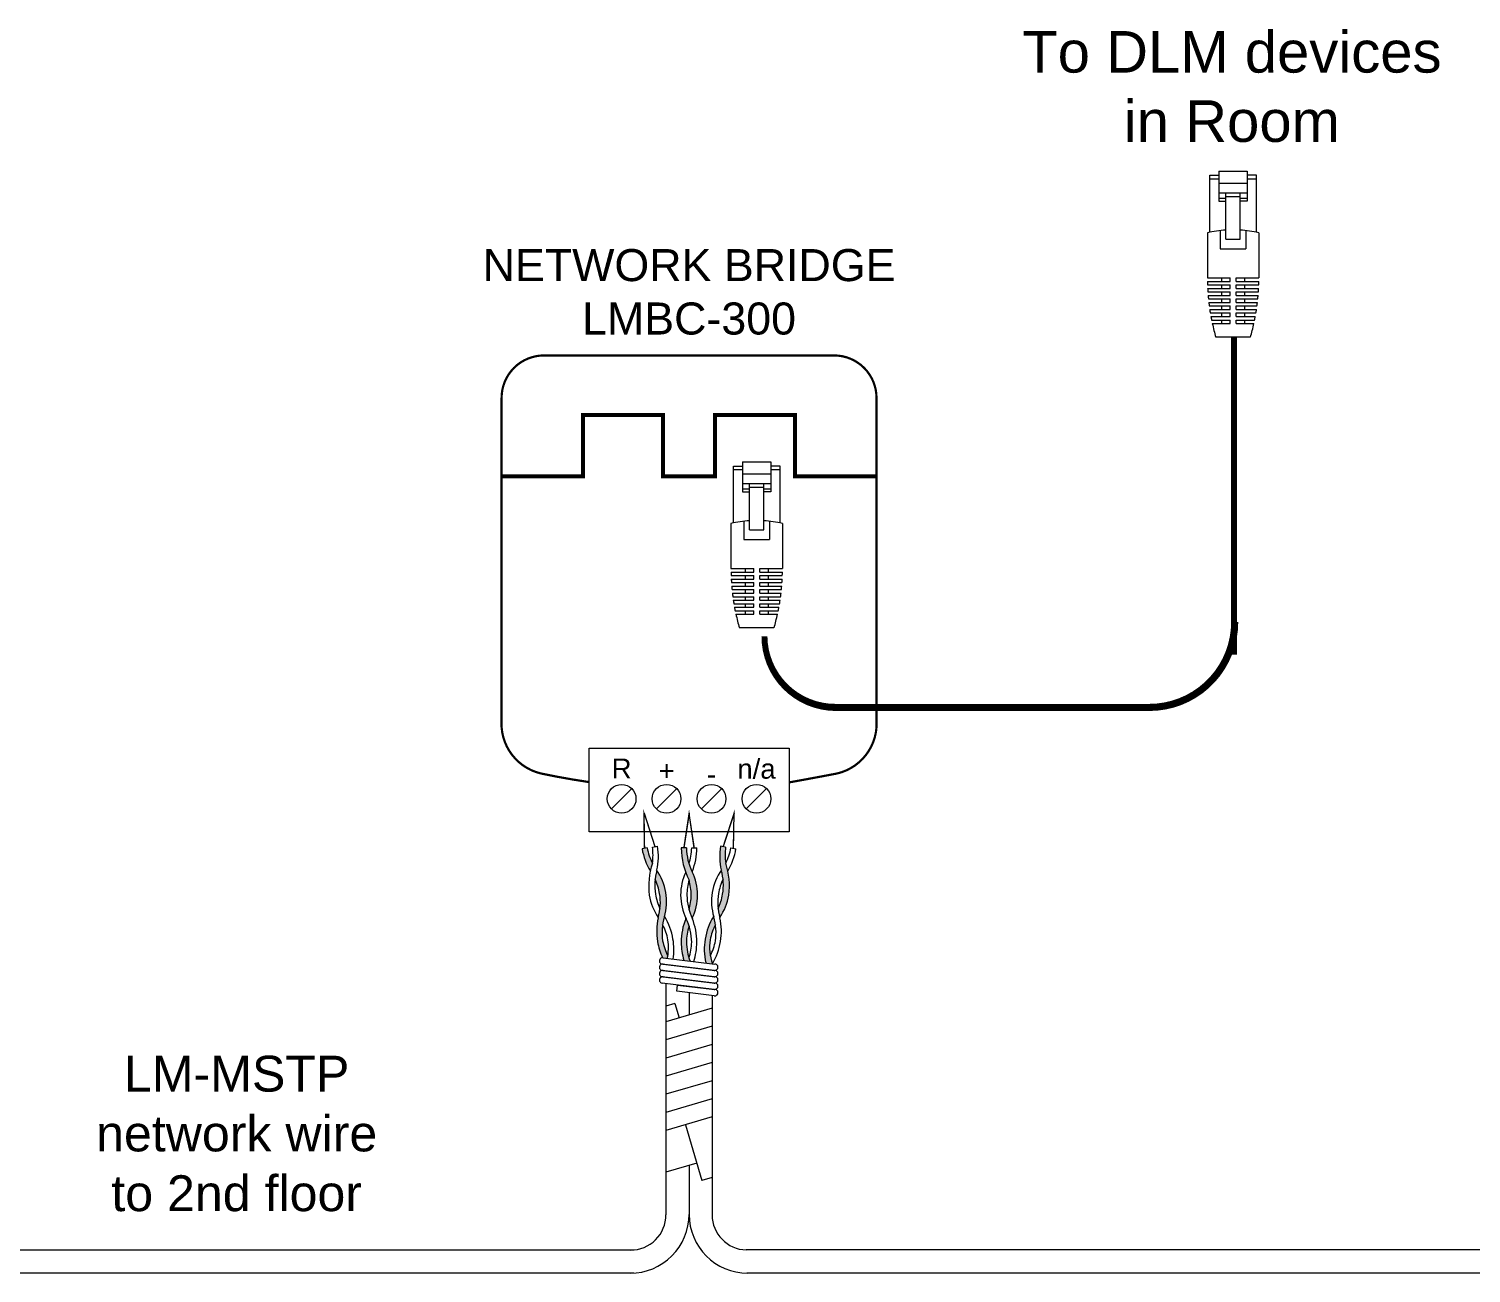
# Model space of a CAD drawing. Header units: inches. Extents: x -60 to 2005, y -577 to 104.
# Drawn here: x 1560.57 to 1570.07, y 38.59 to 46.79 of the extents above; entities that cross this region are included whole.
import ezdxf
from ezdxf.enums import TextEntityAlignment as Align

# ---------------------------------------------------------------- set-up
doc = ezdxf.new("R2010")
doc.units = ezdxf.units.IN
doc.header["$MEASUREMENT"] = 0
doc.layers.get('0').update_dxf_attribs({"lineweight": 5})
for name, color, linetype, lineweight in [('WS', 3, 'Continuous', 5), ('WS_DETAIL', 7, 'Continuous', 5), ('WS_LowVoltage', 6, 'Continuous', 5)]:
    doc.layers.add(name, color=color, linetype=linetype, lineweight=lineweight)
doc.styles.add('ARIAL', font='arial.ttf')

# ---------------------------------------------------------------- blocks, each defined once
blk = doc.blocks.new('A$C756910A1')
at = {"layer": 'WS_DETAIL'}
for p, q in [((0.1502355164945186, 6.597127019628033), (0.1502355164945186, 10.17284573411285)), ((0.1502355164945186, 10.17284573411285), (0.725468666911155, 10.17284573411285)), ((0.725468666911155, 10.42537585766053), (0.725468666911155, 8.556956961277706)), ((0.725468666911155, 10.42537585766053), (2.506894660563006, 10.42537585766053)), ((2.506894660563006, 10.42537585766053), (2.506894660563177, 8.556956961277706)), ((3.082127810979699, 10.17284573411285), (2.506894660563063, 10.17284573411285)), ((3.082127810979927, 6.597127019628033), (3.082127810979699, 10.17284573411285)), ((0.725468666911155, 9.924815362676668), (0.1502355164945186, 9.924815362676668)), ((2.506894660563063, 9.659063592378288), (0.7254686669112118, 9.659063592378288)), ((3.082127810979699, 9.924815362676668), (2.506894660563063, 9.924815362676668)), ((2.50689466056312, 9.057957948058288), (0.7254686669112118, 9.057957948058288)), ((0.7254686669112118, 8.735258730937062), (1.168555581693539, 8.735258730937062)), ((0.725468666911155, 8.556956961277706), (1.168555581693596, 8.556956961277706)), ((1.168555581693596, 6.169918262987323), (1.168555581693539, 9.057957948058288)), ((1.168555581693596, 8.848221287137449), (2.063807745780679, 8.848221287137449)), ((2.063807745780906, 6.169918262987323), (2.063807745780679, 9.057957948058288)), ((2.063807745780679, 8.735258730937062), (2.50689466056312, 8.735258730937062)), ((2.506894660563177, 8.556956961277706), (2.063807745780736, 8.556956961277706)), ((-6.402811436601041e-08, 6.564808555890693), (-6.402811436601041e-08, 3.726134365787232)), ((0.8080907998544546, 6.700560145413647), (0.8080907998544546, 5.545980966034392)), ((2.42427252761965, 6.700560145413647), (2.424272527619593, 5.545980966034392)), ((3.232363391502219, 6.564808555890693), (3.232363391502219, 3.726134365787232)), ((0.8080907998544546, 5.545980966034392), (2.424272527619593, 5.545980966034392)), ((1.168555581693539, 6.169918262987323), (2.063807745780906, 6.169918262987323)), ((-6.402811436601041e-08, 3.726134365787232), (1.427763863659294, 3.726134365787232)), ((0.8902139495456538, 3.726134365787232), (0.8902139495456538, 3.50558276794095)), ((1.427763863659294, 3.50558276794095), (1.427763863659237, 3.726134365787232)), ((1.804599463815038, 3.726134365787232), (3.232363391502219, 3.726134365787232)), ((1.804599463814753, 3.50558276794095), (1.804599463814753, 3.726134365787232)), ((2.34214937792845, 3.726134365787232), (2.34214937792845, 3.50558276794095)), ((0.001803363048139772, 3.50558276794095), (1.427763863659294, 3.50558276794095)), ((0.007215091914673621, 3.285031170094669), (1.427763863659294, 3.285031170094669)), ((0.01623947130153169, 3.064479572248388), (1.427763863659294, 3.064479572248388)), ((0.02888376853442765, 2.843927974402106), (1.427763863659294, 2.843927974402106)), ((0.8902139495456538, 3.285031170094669), (0.8902139495456538, 3.064479572248388)), ((0.8902139495456538, 2.843927974402106), (0.8902139495456538, 2.623376376555825)), ((1.427763863659294, 3.064479572248388), (1.427763863659294, 3.285031170094669)), ((1.427763863659294, 2.623376376555825), (1.427763863659294, 2.843927974402106)), ((1.804599463814981, 3.50558276794095), (3.230559964426021, 3.50558276794095)), ((1.804599463814981, 3.285031170094669), (3.225148235559374, 3.285031170094669)), ((1.804599463814753, 3.064479572248388), (1.804599463814753, 3.285031170094669)), ((1.804599463814981, 3.064479572248388), (3.216123856172572, 3.064479572248388)), ((1.804599463814981, 2.843927974402106), (3.203479558939677, 2.843927974402106)), ((1.804599463814753, 2.623376376555825), (1.804599463814753, 2.843927974402106)), ((2.34214937792845, 3.285031170094669), (2.34214937792845, 3.064479572248388)), ((2.34214937792845, 2.843927974402106), (2.34214937792845, 2.623376376555825)), ((0.04515819889135742, 2.623376376555825), (1.427763863659294, 2.623376376555825)), ((0.06507596708863161, 2.402824778709544), (1.427763863659294, 2.402824778709544)), ((0.08865332129224157, 2.182273180863262), (1.427763863659294, 2.182273180863433)), ((0.1159096201752448, 1.961721583016981), (1.427763863659294, 1.961721583017152)), ((0.8902139495457106, 2.402824778709544), (0.8902139495457106, 2.182273180863262)), ((0.8902139495457106, 1.961721583017152), (0.8902139495457106, 1.74116998517087)), ((1.427763863659294, 2.182273180863262), (1.427763863659294, 2.402824778709544)), ((1.427763863659237, 1.74116998517087), (1.427763863659294, 1.961721583017152)), ((1.804599463814924, 2.623376376555825), (3.187205128582747, 2.623376376555825)), ((1.804599463814867, 2.402824778709544), (3.167287360385473, 2.402824778709544)), ((1.804599463814753, 2.182273180863262), (1.804599463814753, 2.402824778709544)), ((1.804599463814867, 2.182273180863433), (3.143710006181806, 2.182273180863433)), ((1.804599463814867, 1.961721583017152), (3.116453707298803, 1.961721583017152)), ((1.804599463814753, 1.74116998517087), (1.804599463814753, 1.961721583017152)), ((2.34214937792845, 2.402824778709544), (2.34214937792845, 2.182273180863433)), ((2.34214937792845, 1.961721583017152), (2.34214937792845, 1.74116998517087)), ((0.1468674136732773, 1.74116998517087), (1.427763863659294, 1.74116998517087)), ((0.1815525382387762, 1.520618387324589), (1.427763863659294, 1.520618387324589)), ((0.2199942275513251, 1.300066789478308), (1.427763863659237, 1.300066789478308)), ((0.2622252398203102, 1.079515191632026), (1.427763863659294, 1.079515191632026)), ((0.8902139495457106, 1.520618387324589), (0.8902139495457106, 1.300066789478308)), ((0.8902139495457106, 1.079515191632026), (0.8902139495457106, 0.8589635937857452)), ((1.427763863659294, 1.300066789478308), (1.427763863659237, 1.520618387324589)), ((1.427763863659294, 0.8589635937857452), (1.427763863659294, 1.079515191632026)), ((1.80459946381481, 1.74116998517087), (3.085495913800827, 1.74116998517087)), ((1.80459946381481, 1.520618387324589), (3.050810789235328, 1.520618387324589)), ((1.804599463814753, 1.300066789478308), (1.804599463814753, 1.520618387324589)), ((1.804599463814753, 1.300066789478308), (3.012369099922722, 1.300066789478308)), ((1.804599463814753, 1.079515191632026), (2.970138087653794, 1.079515191632026)), ((1.804599463814753, 0.8589635937857452), (1.804599463814753, 1.079515191632026)), ((2.34214937792845, 1.520618387324589), (2.342149377928394, 1.300066789478308)), ((2.34214937792845, 1.079515191632026), (2.342149377928394, 0.8589635937857452)), ((0.3082820030148525, 0.8589635937857452), (1.427763863659294, 0.8589635937857452)), ((1.804599463814753, 0.8589635937857452), (2.924081324459308, 0.8589635937857452)), ((2.691792117421215, -1.891327769953932e-07), (0.524929496546207, -1.891327769953932e-07))]:
    blk.add_line(p, q, dxfattribs=at)
for centre, radius, start, end in [((1.61618166373708, -0.5828206012761257), 7.328072457716479, 93.50202068223433, 102.7411415662108), ((1.61618166373708, -0.5828206012761257), 7.328072457716479, 77.25885843378917, 86.49797931776406), ((13.48717119514313, 3.726134365787232), 13.48717125917128, 180.9369821694481, 181.8742150375743), ((13.48717119514313, 3.726134365787232), 13.48717125917128, 182.8119499073921, 183.7504392946456), ((-10.25480786766903, 3.726134365787232), 13.48717125917128, 356.2495607053528, 357.1880500926079), ((-10.25480786766903, 3.726134365787232), 13.48717125917128, 358.1257849624257, 359.0630178305502), ((13.48717119514313, 3.726134365787232), 13.48717125917128, 184.6899375443662, 185.6307014597895), ((13.48717119514313, 3.726134365787232), 13.48717125917128, 186.5729909480418, 187.5170696871769), ((-10.25480786766903, 3.726134365787232), 13.48717125917128, 352.4829303128231, 353.4270090519582), ((-10.25480786766903, 3.726134365787232), 13.48717125917128, 354.3692985402105, 355.3100624556338), ((13.48717119514313, 3.726134365787232), 13.48717125917128, 188.4632058194769, 189.4116726762505), ((13.48717119514313, 3.726134365787232), 13.48717125917128, 190.3627495398733, 191.316722449262), ((-10.25480786766903, 3.726134365787232), 13.48717125917128, 348.683277550738, 349.6372504601267), ((-10.25480786766903, 3.726134365787232), 13.48717125917128, 350.5883273237479, 351.5367941805232), ((13.48717119514313, 3.726134365787232), 13.48717125917128, 192.2738850556991, 196.037861357714), ((-10.25480786766903, 3.726134365787232), 13.48717125917128, 343.9621386422843, 347.7261149443008)]:
    blk.add_arc(centre, radius, start, end, dxfattribs=at)
blk = doc.blocks.new('LMBC-300')
for p, q in [((-5.441804670540195, -23.34626507107686), (-4.014241820418807, -21.91870222095548)), ((-2.286154039317063, -23.34626507107686), (-0.8585911891956757, -21.91870222095548)), ((0.869496591906068, -23.34626507107686), (2.297059442027455, -21.91870222095548)), ((4.025147223129155, -23.34626507107686), (5.452710073250543, -21.91870222095548))]:
    blk.add_line(p, q)
blk.add_lwpolyline([(-7.012182767361174, -19.0830582706808), (7.023088170071558, -19.0830582706808), (7.023088170071558, -24.94497117264706), (-7.012182767361174, -24.94497117264706)], close=True)
for centre in [(-4.728023245479482, -22.63248364601619), (-1.572372614256352, -22.63248364601619), (1.58327801696678, -22.63248364601619), (4.738928648189868, -22.63248364601619)]:
    blk.add_circle(centre, 1.009439371890818)
at = {"layer": 'WS_DETAIL', "linetype": 'Continuous'}
for points, const_width in [([(0.005452701355210365, 8.487853388231976), (-10.1755036080588, 8.487853388231976, 0.414213562373095), (-13.15250083133648, 5.510856164954291), (-13.15250083133648, -17.61008111877814, 0.3299559090485597), (-10.37569965186718, -20.85873059809533, 0.01578816091769732), (-7.012182767361174, -21.45944105646987, 0.02314275551599724)], 0.1543675703108998), ([(0.005452701355224576, 8.487853388231976), (10.18640901076923, 8.487853388231976, -0.414213562373095), (13.16340623404692, 5.510856164954291), (13.16340623404692, -17.61008111877814, -0.3299559090485597), (10.38660505457761, -20.85873059809533, -0.00309082327425322), (7.023088170071558, -21.48299629802463, -0.02314275551599734)], 0.1543675703108999)]:
    blk.add_lwpolyline(points, format="xyb", dxfattribs=dict(at, const_width=const_width))
at = {"layer": 'WS_DETAIL', "const_width": 0.2835103138874536}
blk.add_lwpolyline([(-13.15250083133648, 3.907985046680551e-14), (-7.447004222338545, -7.460698725481052e-14), (-7.447004222338545, 4.304228702038628), (-1.822486295127201, 4.304228702038628), (-1.822486295127201, -1.77635683940025e-14), (1.822486295127149, 3.907985046680551e-14), (1.822486295127149, 4.304228702038628), (7.447004222338496, 4.304228702038628), (7.447004222338496, -1.77635683940025e-14), (13.1634062340469, -1.77635683940025e-14)], dxfattribs=at)
at = {"insert": (0.005452701355210365, 15.95343288972303), "char_height": 2.2491, "width": 28.83122210504775, "attachment_point": 2, "style": 'ARIAL'}
blk.add_mtext('NETWORK BRIDGE\\PLMBC-300', dxfattribs=at)
at = {"layer": 'WS_DETAIL', "style": 'ARIAL'}
for s, p in [('R', (-4.728023245479501, -20.50179237657888)), ('+', (-1.572372614256369, -20.66700011811405)), ('n/a', (4.738928648189849, -20.50179237657888)), ('-', (1.583278016966762, -20.91237581008488))]:
    blk.add_text(s, height=1.385175861430111, dxfattribs=at).set_placement(p, align=Align.MIDDLE)

msp = doc.modelspace()

# ---------------------------------------------------------------- hatches: boundary and pattern name
at = {"layer": 'WS_DETAIL'}
h = msp.add_hatch(color=256, dxfattribs=at)
h.paths.add_polyline_path([(1565.056172552151, 40.78862142601292, 0.1206055747640039), (1565.07050160722, 40.63122279477398), (1565.02701730148, 40.63648410891244, 0.0008002133858251983), (1565.026694741347, 40.63759857526844, -0.09474649691597763), (1565.022965614679, 40.79415472432225, -0.09474649691598583), (1565.077257880149, 40.94104272281882, 0.002013710130229451), (1565.078929311292, 40.94343655913701, 0.002013710130230078), (1565.079734211378, 40.94063008978361, -0.03493843387434526), (1565.090876588406, 40.8892322962098, 0.07097321835170756)])
h.paths.add_polyline_path([(1565.138198242377, 41.08872882147648, 0.1095463462446783), (1565.129235887697, 41.24541759787138, 0.001993342258613019), (1565.128439015622, 41.24819564867917, -0.09474649691598114), (1565.124709888954, 41.40475179773298), (1565.157916826427, 41.39921849942357, 0.07097321835173916), (1565.158121846003, 41.29279070558619, -0.1138984644524081), (1565.179023449787, 41.0819260848092, -0.1095257340793441), (1565.119754518701, 40.93663382247007, -0.04068475077842066), (1565.10840407837, 40.99441987705964, 0.06853558686225864)])
h.paths.add_polyline_path([(1564.895410530126, 40.92799953965488, 0.002013710130245552), (1564.896665767392, 40.93063554302884, 0.002013710130232767), (1564.897921004658, 40.92799953965488, -0.03493843387434263), (1564.917359817179, 40.87913218533834, 0.07097321835175494), (1564.899664628711, 40.77418554347105, 0.08537272357000193), (1564.924498503253, 40.64888820720461), (1564.883753306583, 40.65381810721476, -0.07335019469959114), (1564.865999838699, 40.77418554347105, -0.09474649691597366)])
h.paths.add_polyline_path([(1564.931247722565, 41.08369349304809, 0.06853558686202993), (1564.917359817179, 41.18161690847978, -0.1124683699391492), (1564.865999838699, 41.39320144262507), (1564.899664628711, 41.39320144262507, 0.1080279309100332), (1564.938053866965, 41.23675144306733, -0.1095257340793147), (1564.972635822137, 41.08369349304809, -0.1095257340793453), (1564.938053866965, 40.93063554302884, -0.04068475077843094), (1564.917359817179, 40.98577007761639, 0.06853558686202776)])
h.paths.add_polyline_path([(1564.743638026374, 40.7828045023723, 0.06985018340257636), (1564.7775768774, 40.68369395023393, -0.01275160803130392), (1564.77432131784, 40.66705865595469), (1564.748083730227, 40.67023323097237, 0.05875657055876367), (1564.743250625584, 40.67083286855888, -0.06709021212230834), (1564.710431088901, 40.7772712040628, -0.09474649691600887), (1564.714160215569, 40.9338273531167, 0.1115640500045959), (1564.723919442325, 41.0932941803199, 0.06853558686187991), (1564.694125278318, 41.18760312473614, -0.0406847507784331), (1564.705475718649, 41.24538917932568, -0.1095257340793608), (1564.764744649734, 41.10009691698656, -0.1115640500044528), (1564.754985422979, 40.94063008978361, 0.1061749334755847)])
h.paths.add_polyline_path([(1564.608686814626, 41.3878682774735), (1564.641893752099, 41.39340157578295, 0.07097321835175929), (1564.676597788354, 41.29279070558607, 0.02811235965333236), (1564.66250786776, 41.24176304626434, -0.09419374565097273)])

# ---------------------------------------------------------------- linework, layer by layer
at = {"layer": 'WS', "const_width": 0.03910184169342035}
msp.add_lwpolyline([(1568.507257443145, 44.75894855546636), (1568.507257443145, 42.66814536979871)], dxfattribs=at)
at = {"layer": 'WS'}
msp.add_lwpolyline([(1565.414029922124, 42.78923671682156, 0.03910184169342035, 0.03910184169342035, 0), (1565.414029922124, 42.78923671682156, 0.03910184169342035, 0.04690344114809157, 0.4142135623730948), (1565.883252022445, 42.32001461650049, 0.04690344114809157, 0.04690344114809157, 0), (1567.948766002916, 42.32001461650049, 0.04690344114809157, 0.04690344114809157, 0.4142135623730951), (1568.511607296693, 42.88285591027761, 0.04690344114809157, 0.04690344114809157, 0), (1568.511607296693, 42.88285591027761, 0.04690344114809157, 0.04690344114809157, 0)], format="xyseb", dxfattribs=at)
at = {"layer": 'WS_DETAIL'}
for p, q in [((1564.624700869677, 41.39193750578357), (1564.621183821007, 41.62350961051072)), ((1564.621183821007, 41.62350961051072), (1564.692945977575, 41.40330924220075)), ((1564.917324024419, 41.62350961051072), (1564.882730993542, 41.39450888663896)), ((1564.951917055297, 41.39450888663896), (1564.917324024419, 41.62350961051072)), ((1565.213464227832, 41.62350961051072), (1565.141702071264, 41.40330924220075)), ((1565.209947179163, 41.39193750578357), (1565.213464227832, 41.62350961051072)), ((1564.641335810466, 41.3947093991514), (1564.608065928888, 41.38916561241581)), ((1564.676311036786, 41.40053734883298), (1564.709580918364, 41.40608113556863)), ((1564.899595294532, 41.39450888663896), (1564.865866692551, 41.39450888663896)), ((1564.935052754307, 41.39450888663896), (1564.968781356288, 41.39450888663896)), ((1565.158337012053, 41.40053734883298), (1565.125067130475, 41.40608113556863)), ((1565.193312238373, 41.3947093991514), (1565.226582119952, 41.38916561241581)), ((1564.747727072833, 40.67017028100349), (1565.087119871273, 40.62910599128975)), ((1565.082168834273, 40.58803741897032), (1564.740265121967, 40.62925574808244)), ((1565.082168834273, 40.54623134499764), (1564.740265121967, 40.58744967410973)), ((1564.747727072833, 40.62836420703073), (1565.087119871273, 40.58729991731707)), ((1564.747727072833, 40.58655813305802), (1565.087119871273, 40.54549384334439)), ((1565.082168834273, 40.50442527102496), (1564.740265121967, 40.54564360013708)), ((1565.082168834273, 40.46261919705228), (1564.740265121967, 40.50383752616438)), ((1564.747727072833, 40.54475205908534), (1565.087119871273, 40.50368776937171)), ((1564.765262772429, 40.50104406816376), (1564.765262772429, 38.97773797079577)), ((1564.837141692001, 40.45035246128515), (1564.842123257587, 40.49152466946782)), ((1564.842123257587, 40.49152466946782), (1565.087119871273, 40.46188169539903)), ((1565.082168834273, 40.4208131230796), (1564.837141692001, 40.45035246128515)), ((1564.917407672682, 40.44067596615179), (1564.917407672682, 40.29405821503209)), ((1564.917407672682, 40.44067596615179), (1564.917407672682, 40.29405821503209)), ((1565.069552572936, 40.42233408115408), (1565.069552572936, 38.97773797079577)), ((1564.824197211173, 40.36968107047352), (1564.765262772429, 40.35233744744392)), ((1565.069552572936, 40.33883243961276), (1564.765262772429, 40.24928399045143)), ((1564.824197211173, 40.36968107047352), (1564.852107328905, 40.27484119065181)), ((1565.069552572936, 40.21942658053058), (1564.765262772429, 40.12987813136934)), ((1565.069552572936, 40.10002072144846), (1564.765262772429, 40.01047227228707)), ((1565.069552572936, 39.98061486236634), (1564.765262772429, 39.8910664132049)), ((1565.069552572936, 39.86120900328416), (1564.765262772429, 39.77166055412283)), ((1565.069552572936, 39.74180314420209), (1564.765262772429, 39.65225469504065)), ((1565.069552572936, 39.62239728511992), (1564.765262772429, 39.53284883595859)), ((1564.8938074032, 39.57067781449933), (1565.001736720674, 39.20392896747296)), ((1564.968360275877, 39.31734368122721), (1564.765262772429, 39.25757478186867)), ((1564.917407672682, 39.30234900644933), (1564.917407672682, 38.98037375879056)), ((1565.069552572936, 39.22388627260932), (1565.001736720674, 39.20392896747296)), ((1568.925379892165, 38.74648963517956), (1565.317119354173, 38.74648963517956)), ((1569.174743860768, 38.59400080202994), (1565.298118260871, 38.59400080203017)), ((1569.08759671838, 38.59400080202994), (1565.321201639431, 38.59400080203017))]:
    msp.add_line(p, q, dxfattribs=at)
at = {"layer": 'WS_DETAIL', "const_width": 0.007698495560796379}
for points in [[(1564.692945977575, 41.40330924220075), (1564.621183821007, 41.62350961051072), (1564.624700869677, 41.39193750578357)], [(1564.951917055297, 41.39450888663896), (1564.917324024419, 41.62350961051072), (1564.882730993542, 41.39450888663896)], [(1565.209947179163, 41.39193750578357), (1565.213464227832, 41.62350961051072), (1565.141702071264, 41.40330924220075)]]:
    msp.add_lwpolyline(points, dxfattribs=at)
at = {"layer": 'WS_DETAIL'}
for centre, radius, start, end in [((1565.020093914625, 41.45782216223466), 0.4177089690968243, 189.4603223135827, 211.1099919578259), ((1565.012001238654, 41.46616681354939), 0.3774904260060964, 190.9117003698039, 207.1503346411247), ((1564.302502527515, 41.34794248099462), 0.3774904260060921, 351.7703099860415, 8.008944257354997), ((1564.297552932627, 41.33742458574977), 0.4177089690968249, 347.8106526693294, 9.460322313582653), ((1565.356846523683, 41.40145104414273), 0.4910289076305218, 180.8100736462769, 206.4780620655521), ((1565.277338474001, 41.40410626830931), 0.3778650809087042, 181.4554099650869, 206.1179472067475), ((1564.55768343511, 41.40407019697557), 0.3774904260060964, 342.308020147231, 358.5486219437798), ((1564.551072387191, 41.39450888663896), 0.4177089690968243, 338.3503303557611, 0), ((1565.537095116213, 41.33742458574977), 0.4177089690968249, 170.5396776864173, 192.1893473306706), ((1565.532145521324, 41.34794248099462), 0.3774904260060921, 171.991055742645, 188.2296900139586), ((1564.822646810186, 41.46616681354939), 0.3774904260060964, 332.8496653588753, 349.088299630196), ((1564.814554134214, 41.45782216223466), 0.4177089690968243, 328.8900080421741, 350.5396776864173), ((1565.123331298328, 41.14290728113451), 0.4720296202572692, 161.3433450745488, 187.3349413867868), ((1565.054520754787, 41.14770582918834), 0.3631553021529988, 164.2231063301703, 189.2295684422395), ((1564.406446606485, 41.03971672022141), 0.3631553021529944, 9.691076184921567, 35.15437808609867), ((1565.225095600157, 41.08295168834013), 0.3631553021529944, 155.3355895634206, 179.7692461286572), ((1564.609552448683, 41.08295168834013), 0.3631553021529981, 0.2307538713427556, 25.23254802981748), ((1565.428201442354, 41.03971672022141), 0.3631553021529944, 144.8456219139013, 170.3089238150785), ((1564.780127294052, 41.14770582918834), 0.3631553021529988, 350.7704315577605, 15.77689366982969), ((1564.711316750511, 41.14290728113451), 0.4720296202572692, 352.6650586132131, 18.65665492545122), ((1564.365544014458, 41.03290108889428), 0.3631553021529953, 9.691076184921567, 25.37375185554372), ((1565.266562151315, 41.08295168834013), 0.3631553021529953, 164.0865704580209, 179.7692461286572), ((1564.568085897524, 41.08295168834013), 0.3631553021529988, 0.2307538713427556, 15.91342954194733), ((1565.469104034381, 41.03290108889428), 0.3631553021529953, 154.6262481444563, 170.3089238150785), ((1565.013137372403, 41.14377556106473), 0.3631553021529981, 189.6910761849216, 214.6928703434059), ((1565.05403996443, 41.15059119239174), 0.3631553021529988, 189.6910761849216, 205.3737518555234), ((1564.3650632241, 41.0357864520978), 0.3631553021529953, 343.7662665410654, 9.229568442239492), ((1564.405965816128, 41.04260208342492), 0.3631553021529944, 343.7662665410654, 9.229568442239492), ((1565.225095600157, 41.0858768345218), 0.3631553021529944, 180.2307538713427, 205.6940557725165), ((1565.266562151315, 41.0858768345218), 0.3631553021529953, 180.2307538713427, 205.6940557725165), ((1564.568085897524, 41.0858768345218), 0.3631553021529988, 344.0865704580527, 359.7692461286572), ((1564.609552448683, 41.0858768345218), 0.3631553021529981, 334.7674519701825, 359.7692461286572), ((1565.428682232711, 41.04260208342492), 0.3631553021529944, 170.7704315577605, 196.2337334589346), ((1565.469584824739, 41.0357864520978), 0.3631553021529953, 170.7704315577605, 196.2337334589346), ((1564.780608084409, 41.15059119239174), 0.3631553021529988, 334.6262481444621, 350.3089238150785), ((1564.821510676437, 41.14377556106473), 0.3631553021529981, 325.3071296565941, 350.3089238150785), ((1565.122031046261, 40.84606769553631), 0.4177089690968243, 167.8106526693294, 189.4603223135827), ((1565.117081451373, 40.83554980029146), 0.3774904260060964, 163.7662665410623, 188.008944257355), ((1564.407582740234, 40.71732546773677), 0.3774904260060921, 10.91170036980393, 27.15033464112475), ((1565.05403996443, 41.15059119239203), 0.3631553021528028, 214.6928703434582, 215.1543780861509), ((1564.399490064262, 40.72567011905141), 0.4177089690968252, 9.460322313582653, 31.10999195782598), ((1565.283575661648, 40.77431963622305), 0.4177089690968252, 158.350330355761, 180), ((1564.568085897525, 41.08587683452203), 0.3631553021528028, 334.3059442274282, 334.7674519701154), ((1564.55768343511, 40.76475832588653), 0.3774904260060964, 1.451378056220207, 25.6940557725165), ((1565.276964613729, 40.76475832588653), 0.3774904260060921, 162.3099876724606, 178.5486219437798), ((1564.551072387191, 40.77431963622305), 0.4177089690968243, 0, 21.64966964423897), ((1565.435157984577, 40.72567011905141), 0.4177089690968252, 148.890008042174, 170.5396776864173), ((1565.427065308605, 40.71732546773677), 0.3774904260060921, 152.8496653588753, 169.0882996301961), ((1564.78060808441, 41.15059119239203), 0.3631553021528028, 324.8456219138491, 325.307129656529), ((1564.717566597467, 40.83554980029146), 0.3774904260060964, 351.991055742645, 16.2337334589377), ((1564.712617002578, 40.84606769553631), 0.4177089690968243, 350.5396776864173, 12.18934733067056), ((1565.122031046261, 40.84606769553631), 0.4177089690968243, 189.4603223135827, 204.8156427126393), ((1565.113938370289, 40.85441234685101), 0.3774904260060971, 190.9117003698039, 206.8942237646177), ((1564.448939079758, 40.73926013890721), 0.3330119787236606, 347.4659030797359, 8.552269113824995), ((1564.399490064262, 40.72567011905141), 0.4177089690968252, 351.2807945071371, 9.460322313582653), ((1565.283575661648, 40.77431963622305), 0.4177089690968252, 180, 196.7805748189241), ((1565.276964613729, 40.78388094655958), 0.3774904260060921, 181.4513780562202, 200.9700362643989), ((1564.55768343511, 40.78388094655958), 0.3774904260060971, 342.3099876724451, 358.5486219437798), ((1564.551072387191, 40.77431963622305), 0.4177089690968243, 342.0912008105964, 0), ((1565.435157984577, 40.72567011905141), 0.4177089690968252, 170.5396776864173, 192.1893473306706), ((1565.385708969081, 40.73926013890721), 0.3330119787236606, 171.447730886175, 198.9556320627906), ((1564.72070967855, 40.85441234685101), 0.3774904260060971, 333.1057762353823, 349.088299630196), ((1564.712617002578, 40.84606769553631), 0.4177089690968243, 329.0246768637859, 350.5396776864173), ((1564.742758564671, 40.64993871450241), 0.02083272321257836, 76.20224673765829, 263.1258599084476), ((1564.742758564671, 40.60813264052973), 0.02083272321257836, 76.20224673765829, 263.1258599084476), ((1564.742758564671, 40.56632656655705), 0.02083272321257836, 76.20224673765829, 263.1258599084476), ((1564.678190162416, 40.5359513624897), 0.3631553021528033, 16.05033809926831, 16.23373345898824), ((1565.326264310718, 40.42796225352302), 0.3631553021529939, 144.8456219139013, 145.0169450766726), ((1565.087119871272, 40.60827326807737), 0.02083272321257836, 256.251719819204, 89.99999999773321), ((1565.087119871272, 40.56646719410466), 0.02083272321257836, 256.251719819204, 89.99999999773321), ((1564.742758564671, 40.52452049258437), 0.02083272321257836, 76.20224673765829, 263.1258599084476), ((1565.087119871272, 40.52466112013201), 0.02083272321257836, 256.251719819204, 89.99999999773321), ((1565.087119871272, 40.48285504615927), 0.02083272321257836, 256.251719819204, 89.99999999773321), ((1565.087119871272, 40.44104897218662), 0.02083272321257836, 256.251719819204, 89.99999999773321), ((1564.530455952062, 38.98037375879056), 0.3869517206205029, 269.999999999987, 359.9999999999935), ((1564.533091740057, 38.97773797079577), 0.2321710323723017, 269.999999999987, 359.9999999999935), ((1565.304359393303, 38.98037375879056), 0.3869517206205029, 180, 270), ((1565.300291966233, 38.97714496647467), 0.230740155312197, 179.8527491576353, 268.4463658336974)]:
    msp.add_arc(centre, radius, start, end, dxfattribs=at)
at = {"layer": 'WS_LowVoltage'}
for p, q in [((1564.556175118617, 38.74556693842351), (1554.496740390093, 38.74556693842362)), ((1571.249730856771, 38.74648963517959), (1565.294035975612, 38.74648963517956)), ((1564.553539330622, 38.5934220381701), (1554.368099395499, 38.5934220381701)), ((1571.226416685194, 38.59342203817008), (1568.661745717777, 38.59342203817019))]:
    msp.add_line(p, q, dxfattribs=at)

# ---------------------------------------------------------------- block references
at = {"layer": 'WS_DETAIL'}
for name, p, xscale, yscale, zscale in [('A$C756910A1', (1568.33168694087, 44.7589485752921), 0.1048243773022459, 0.1048243773022459, 0.1048243773022459), ('LMBC-300', (1564.916812318823, 43.84217216532889), 0.09384442006420883, 0.09384442006420883, 0.09384442006420883), ('A$C756910A1', (1565.193568798595, 42.84402970719469), 0.1048243773022459, 0.1048243773022459, 0.1048243773022459)]:
    msp.add_blockref(name, p, dxfattribs=dict(at, xscale=xscale, yscale=yscale, zscale=zscale))

# ---------------------------------------------------------------- texts
at = {"insert": (1568.493101049002, 46.77551900921202), "char_height": 0.2737128918539424, "attachment_point": 2, "style": 'ARIAL'}
msp.add_mtext_dynamic_manual_height_columns('To DLM devices\\Pin Room', width=2.750508363171248, gutter_width=0.3125, heights=[0], dxfattribs=at)
at = {"layer": 'WS_DETAIL', "insert": (1561.937411074241, 38.99840413845999), "char_height": 0.23625, "width": 7.802669390366816, "attachment_point": 8, "style": 'ARIAL'}
msp.add_mtext('LM-MSTP\\Pnetwork wire\\Pto 2nd floor', dxfattribs=at)

doc.saveas('drawing.dxf')
